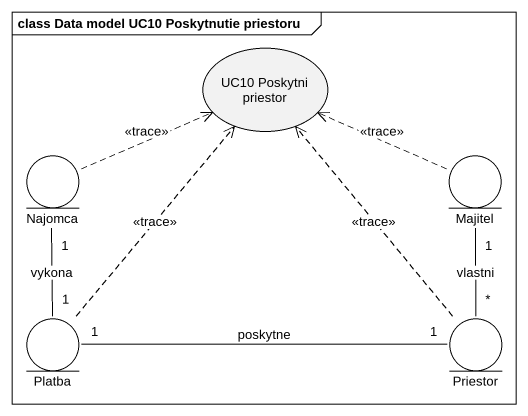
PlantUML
@startuml
mainframe class Data model UC10 Poskytnutie priestoru
usecase "UC10 Poskytni priestor" as UC10_Poskytni_priestor
entity Najomca
entity Majitel
entity Platba
entity Priestor
Najomca .right.> UC10_Poskytni_priestor : <<trace>>
Najomca "1" -- "1" Platba : vykona
Majitel .left.> UC10_Poskytni_priestor : <<trace>>
Majitel "1" -- "*" Priestor : vlastni
Platba .up.> UC10_Poskytni_priestor : <<trace>>
Platba "1" -right- "1" Priestor : poskytne
Priestor .up.> UC10_Poskytni_priestor : <<trace>>
@enduml
